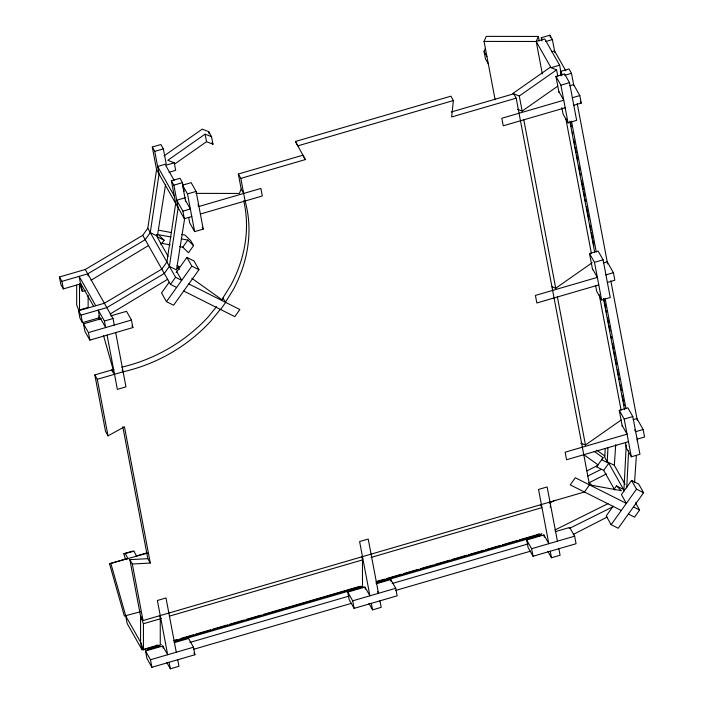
<?xml version="1.0" encoding="UTF-8"?>
<svg xmlns="http://www.w3.org/2000/svg" width="704" height="704" viewBox="0 0 704 704"><rect width="100%" height="100%" fill="white"/><g stroke="black" fill="none" stroke-linecap="round" stroke-linejoin="round"><path stroke-width="1.06" d="M605.211 448.633L604.762 457.415L607.235 461.78L614.328 465.335L625.055 484.308M607.235 461.78L607.966 447.515M623.867 491.181L626.226 445.095M626.727 487.863L628.646 450.56M614.328 465.335L615.727 444.638M634.533 482.759L636.381 455.523M637.34 441.364L637.56 438.09M305.351 159.579L302.878 155.214L238.339 174.011L240.812 178.376L305.351 159.579L295.407 141.478L450.921 96.184L453.394 100.549L451.642 116.97L516.182 98.173L589.494 484.88L584.426 491.99L143.044 620.567L140.571 616.202L129.853 559.654L147.822 558.677L150.295 563.042L132.317 564.018L129.853 559.654M80.907 283.791L63.351 288.904L60.878 284.539L59.453 276.998L85.263 269.482L142.736 235.33L147.805 228.228L156.578 169.646L152.293 147.03L160.89 144.522L163.363 148.887L166.223 163.97L157.617 166.47L174.249 195.87M59.453 276.998L61.926 281.362L87.736 273.847L145.209 239.694L150.278 232.593L159.051 174.011L154.757 151.395L152.293 147.03M171.389 180.787L175.683 203.412L166.91 261.994L161.841 269.095L104.368 303.248L78.558 310.763L81.022 315.128L106.841 307.613L164.305 273.46L169.382 266.358L178.147 207.777L173.862 185.161L171.389 180.787L179.995 178.288L182.468 182.653L184.105 191.268M150.278 232.593L157.37 236.148L165.598 184.439M184.703 218.196L176.475 269.914L169.382 266.358M238.339 174.011L241.199 189.086L239.325 193.45L195.888 193.38M495.123 99.757L484.062 41.413L486.226 36.37L538.349 36.45L539.167 40.77M488.347 64.029L485.496 58.986L484.07 51.445L485.364 48.426M542.335 73.902L536.184 41.483L538.349 36.45M179.467 269.447L177.698 268.18L178.913 266.446L177.144 265.558M614.794 490.019L603.68 470.369L596.587 466.814L597.995 464.816L583.827 454.705M594.211 451.387L603.064 457.706L601.656 459.712L608.758 463.267L623.577 489.474L616.484 485.91L613.95 489.465M160.926 244.684L164.094 240.249L158.409 234.687L171.028 237.002M182.794 247.183L187.862 240.082L193.547 245.643L188.478 252.745L182.794 247.183L179.634 246.602M177.646 268.224L178.913 266.446M169.154 282.278L161.542 292.934L166.478 301.664L173.58 305.228L198.95 269.711L194.005 260.973L186.912 257.418L176.123 272.51M176.625 287.461L170.482 284.381L175.56 277.27L147.805 228.228M166.478 301.664L191.849 266.147L186.912 257.418M221.927 299.816L223.194 298.038L221.98 299.772L191.866 278.291M220.598 309.514L225.667 302.412M596.587 466.814L603.064 457.706M603.68 470.369L608.758 463.267M613.175 506.185L606.206 515.953L611.142 524.691L618.235 528.246L643.606 492.73L638.669 484L631.576 480.436L621.421 494.648L626.366 503.378L575.3 477.761L570.231 484.871L621.289 510.479M611.142 524.691L636.513 489.174L631.576 480.436M635.492 502.744L639.602 510.022L634.533 517.123L628.39 514.043M216.559 306.627L208.023 317.099A144.03 119.962 -29.5 0 1 121.678 367.171M220.343 309.382L210.487 321.473A144.03 119.962 -29.5 0 1 123.112 371.774L97.293 379.298L94.829 374.924L113.951 369.362M164.041 155.883L202.259 129.114L208.701 131.648L211.552 136.69L212.978 144.223L206.536 141.698L174.566 164.094M211.552 136.69L205.11 134.156L167.807 160.283L174.249 162.809L175.683 170.35L168.986 172.295M556.591 69.881L550.15 67.346L512.846 93.474L519.288 95.999L556.591 69.881L557.814 76.358M517.493 109.252L522.148 111.082L557.674 86.205M592.152 262.733L555.738 288.235L552.015 286.774M620.981 420.13L585.455 445.007L580.809 443.186M91.027 280.262L148.588 245.502M110.123 314.028L167.693 279.259M94.829 374.924L105.547 431.473L108.02 435.846L124.458 426.791L150.295 563.042M549.322 503.175L555.122 500.201M588.958 482.847L606.355 473.933M573.258 534.459L607.086 517.106M586.916 470.862L597.722 465.494M587.418 476.203L601.172 469.374M554.928 529.998L607.983 503.65M569.193 528.51L613.404 506.554M541.922 40.946L541.306 37.708L549.912 35.2L552.385 39.565L554.84 52.536M154.757 151.395L163.363 148.887M484.062 41.413L536.184 41.483L544.79 38.984L559.618 65.182L561.458 74.906M545.688 41.518L552.385 39.565M551.663 51.709L554.532 50.873L565.796 70.787M174.249 162.809L165.642 165.317L174.117 180.286M559.618 65.182L551.012 67.69L536.184 41.483M453.394 100.549L297.88 145.842L295.407 141.478M561.229 75.794L560.41 71.474L569.017 68.966L571.49 73.33L573.742 85.219M173.862 185.161L182.468 182.653M185.61 201.326L182.547 185.17L191.154 182.662L196.099 191.4L203.245 229.099L194.638 231.607L189.702 222.869L188.681 217.483M559.011 92.576L555.949 76.419L564.555 73.911L569.501 82.65L576.646 120.349L568.04 122.857L563.094 114.118L561.871 107.659M564.793 75.284L571.49 73.33M451.246 111.998L513.709 93.808L516.182 98.173M182.547 185.17L187.493 193.908L196.099 191.4M555.949 76.419L560.894 85.158L569.501 82.65M185.328 197.727L176.722 200.235L182.899 211.156L184.325 218.698L191.778 216.524M569.809 85.756L573.628 84.638L579.806 95.559L581.24 103.101L573.786 105.266M182.899 211.156L190.353 208.982L185.407 200.253M572.352 97.724L579.806 95.559M200.385 214.016L262.31 195.985L260.876 188.443L198.959 206.474L197.965 204.732M565.18 107.774L503.254 125.805L501.829 118.272L563.754 100.232L558.809 91.502M88.132 295.504L88.141 307.454L79.534 309.962L79.517 283.888L82.377 291.438L85.246 290.602M78.558 310.763L79.983 318.305L82.456 322.67L100.012 317.557M110.783 315.894L126.526 311.309L131.463 320.047L132.898 327.589L89.866 340.12L84.929 331.382L83.494 323.84L101.341 318.648M98.674 315.911L99.66 317.654L98.234 310.121L104.412 321.033L113.018 318.525L114.25 325.054M83.494 323.84L88.44 332.578L131.463 320.047M592.601 269.729L589.538 253.572L598.145 251.073L603.09 259.802L610.236 297.502L601.63 300.01L596.684 291.271L595.663 285.886M589.538 253.572L594.484 262.31L603.09 259.802M603.398 262.909L607.218 261.791L613.395 272.712L614.83 280.254L607.376 282.418M605.942 274.886L613.395 272.712M598.77 284.926L536.844 302.966L535.418 295.425L597.344 277.385L592.398 268.655M125.347 558.967L123.851 553.731L132.458 551.223L133.883 551.241L136.734 556.283M123.851 553.731L133.883 551.241M622.327 426.51L619.265 410.353L627.871 407.845L632.808 416.574L639.954 454.274L631.347 456.782L626.41 448.052L625.39 442.666M140.545 611.741L124.362 616.026L109.525 563.746L126.394 558.835M135.881 556.072L146.423 553.001M109.525 563.746L147.849 553.018M619.265 410.353L624.202 419.082L632.808 416.574M633.116 419.681L636.944 418.572L643.122 429.484L644.547 437.026L637.094 439.199M643.122 429.484L635.668 431.658L634.682 429.906M628.487 441.698L566.57 459.738L565.136 452.197L627.062 434.166L622.125 425.427M161.357 644.582L143.431 649.801L143.422 623.726L161.339 618.499M169.778 616.044L362.701 559.856M371.131 557.401L541.922 507.663M110.95 563.763L125.787 616.035L127.186 623.586L142.041 649.774L157.854 645.172M173.668 640.57L176.836 639.646M181.051 638.422L193.697 634.735M195.809 634.119L210.566 629.825M212.678 629.209L227.436 624.906M229.539 624.298L244.306 619.995M246.409 619.379L261.166 615.085M263.278 614.469L360.272 586.221M376.086 581.618L384.516 579.163M386.628 578.547L401.386 574.244M403.489 573.637L418.255 569.334M420.358 568.718L433.013 565.039M435.116 564.423L449.874 560.12M451.986 559.513L466.743 555.21M468.855 554.594L483.613 550.299M485.725 549.683L500.482 545.389M502.586 544.773L517.352 540.47M519.455 539.862L539.484 534.028M174.011 640.895L362.718 585.939M376.42 581.944L541.93 533.738M147.365 649.739L160.01 646.052M174.759 641.758L363.387 586.819M376.033 583.141L541.473 534.952M174.099 642.69L188.549 638.475L193.494 647.214L194.92 654.755L151.897 667.286L146.96 658.548L145.526 651.006L162.738 645.999L167.675 654.729L157.388 600.477L165.994 597.969L176.282 652.221M376.314 583.766L390.773 579.559L395.71 588.289L397.144 595.83L354.112 608.362L349.175 599.623L347.741 592.09L364.954 587.074L369.899 595.804L359.612 541.552L368.218 539.044L378.506 593.305L377.511 591.554M555.245 531.652L569.694 527.446L574.64 536.175L576.066 543.717L533.042 556.248L528.097 547.518L526.671 539.977L543.884 534.961L548.821 543.699L538.534 489.438L547.14 486.93L557.427 541.191M189.878 642.444L348.999 596.094M392.198 583.51L528.141 543.919M145.526 651.006L150.471 659.745L193.494 647.214M347.741 592.09L352.686 600.82L395.71 588.289M526.671 539.977L531.617 548.706L574.64 536.175M193.415 649.37L351.481 603.328M395.736 590.436L530.622 551.153M368.958 603.504L372.566 609.875L381.172 607.367L379.931 600.838M547.888 551.399L551.487 557.762L560.094 555.262L558.862 548.733M166.742 662.429L170.35 668.8L178.948 666.292L177.716 659.762M112.446 372.073L112.033 369.917L113.274 369.926L103.479 335.421M126.711 558.774L128.137 558.782L125.277 553.74M158.435 230.173L171.195 232.505M181.826 234.458L185.011 235.039L190.696 240.601L193.547 245.643M181.553 238.92L187.862 240.082M160.697 243.135L170.166 244.869M164.094 240.249L157.001 236.685L168.115 256.335M636.513 489.174L643.606 492.73M191.849 266.147L198.95 269.711M175.56 277.27L181.702 280.359L176.766 271.621M188.795 283.914L239.862 309.531L234.784 316.633L183.726 291.016M633.459 506.933L639.602 510.022M596.763 450.208L604.754 455.902M616.484 485.91L621.412 490.723L591.95 485.329L589.134 482.583M580.21 101.279L581.24 103.101M541.306 37.708L542.3 39.45M560.41 71.474L562.39 74.967M484.07 51.445L486.922 56.487M538.014 533.949L539.088 535.841M241.199 189.086L243.672 193.459M212.027 142.542L212.978 144.223M202.259 227.348L203.245 229.099M156.578 169.646L184.325 218.698M156.385 234.406L157.37 236.148M142.736 235.33L170.482 284.381M131.903 325.838L132.898 327.589M85.263 269.482L113.018 318.525M95.762 305.747L79.13 276.355L80.564 283.897M93.65 306.354L80.942 283.897L82.377 291.438M100.707 318.833L105.653 327.562L104.412 321.033M122.126 370.031L123.112 371.774M112.033 369.917L114.506 374.282M193.934 653.004L194.92 654.755M156.869 644.978L157.942 646.879M125.761 616.044L140.615 642.242L143.431 649.801M540.69 504.821L541.394 506.695M361.759 556.934L362.472 558.8L362.49 584.883M79.182 311.529L76.683 304.92L76.666 285.164M159.544 615.859L160.248 617.725M143.422 623.726L140.562 616.167L140.58 642.25L142.014 649.792M98.428 317.645L99.026 319.739M577.227 103.585L607.631 263.947M610.817 280.79L637.252 420.174M571.49 121.22L596.27 251.962M605.079 298.426L625.979 408.637M570.469 122.443L571.287 126.764M572.317 132.167L572.722 134.332M573.751 139.735L574.772 145.138M575.186 147.294L576.206 152.698M576.62 154.862L577.641 160.257M578.662 165.66L579.691 171.063M580.096 173.228L580.51 175.384M581.53 180.787L583.176 189.429M583.581 191.594L584.602 196.997M585.015 199.153L585.429 201.318M586.45 206.721L588.905 219.683M589.934 225.086L590.955 230.49M591.369 232.654L592.39 238.049M592.803 240.214L593.824 245.617M604.067 299.64L605.704 308.282M606.118 310.446L606.522 312.602M607.552 318.006L608.573 323.409M608.986 325.565L610.007 330.968M611.028 336.371L611.442 338.536M612.462 343.939L613.492 349.342M613.897 351.498L614.926 356.902M615.331 359.066L616.361 364.461M617.382 369.864L618.402 375.267M618.816 377.432L619.221 379.588M620.25 384.991L621.271 390.394M622.301 395.798L623.322 401.201M623.735 403.357L624.14 405.522M569.835 121.176L594.625 251.918M603.434 298.382L624.536 409.675M560.894 85.158L568.04 122.857M594.484 262.31L601.63 300.01M624.202 419.082L631.347 456.782M565.805 118.501L591.413 253.554M599.201 294.606L621.113 410.221M549.912 35.2L550.326 37.365M519.288 95.999L522.157 111.126M523.794 119.768L555.746 288.323M557.392 296.965L585.455 444.981M550.255 551.232L551.487 557.762M543.884 534.961L544.289 537.117M531.617 548.706L533.042 556.248M390.773 579.559L391.178 581.706M371.325 603.346L372.566 609.875M364.954 587.074L365.367 589.23M352.686 600.82L354.112 608.362M240.812 178.376L245.098 200.992A144.03 119.962 -29.5 0 1 233.473 289.3L225.412 302.28L222.939 297.915L231 284.926A144.03 119.962 -29.5 0 0 243.707 200.825M208.701 131.648L209.106 133.795M205.11 134.156L206.536 141.698M187.493 193.908L194.638 231.607M115.685 332.596L125.972 386.857L117.366 389.365L107.078 335.104M169.11 662.27L170.35 668.8M122.804 426.712L147.822 558.677M162.738 645.999L163.143 648.155M87.736 273.847L88.15 276.003M88.44 332.578L89.866 340.12M97.293 379.298L108.02 435.846M132.317 564.018L143.044 620.567M150.471 659.745L151.897 667.286M81.022 315.128L82.456 322.67M61.926 281.362L63.351 288.904M550.352 505.208L550.352 507.382M160.257 618.816L160.266 643.799"/></g></svg>
